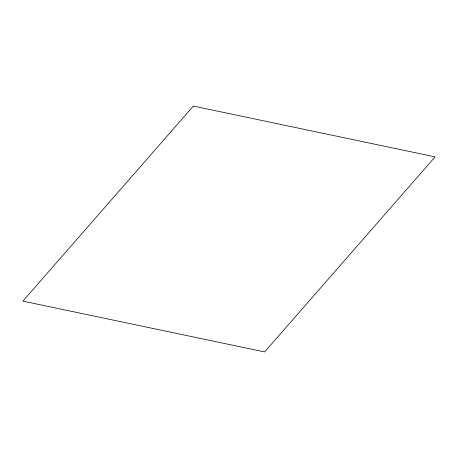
<?xml version="1.0" encoding="UTF-8"?>
<svg xmlns="http://www.w3.org/2000/svg" width="458" height="458" viewBox="0 0 458 458"><rect width="100%" height="100%" fill="white"/><g stroke="black" fill="none" stroke-linecap="round" stroke-linejoin="round"><path stroke-width="0.69" d="M193.362 106.067L22.9 301.124L264.638 351.933L435.1 156.876L193.362 106.067"/></g></svg>
